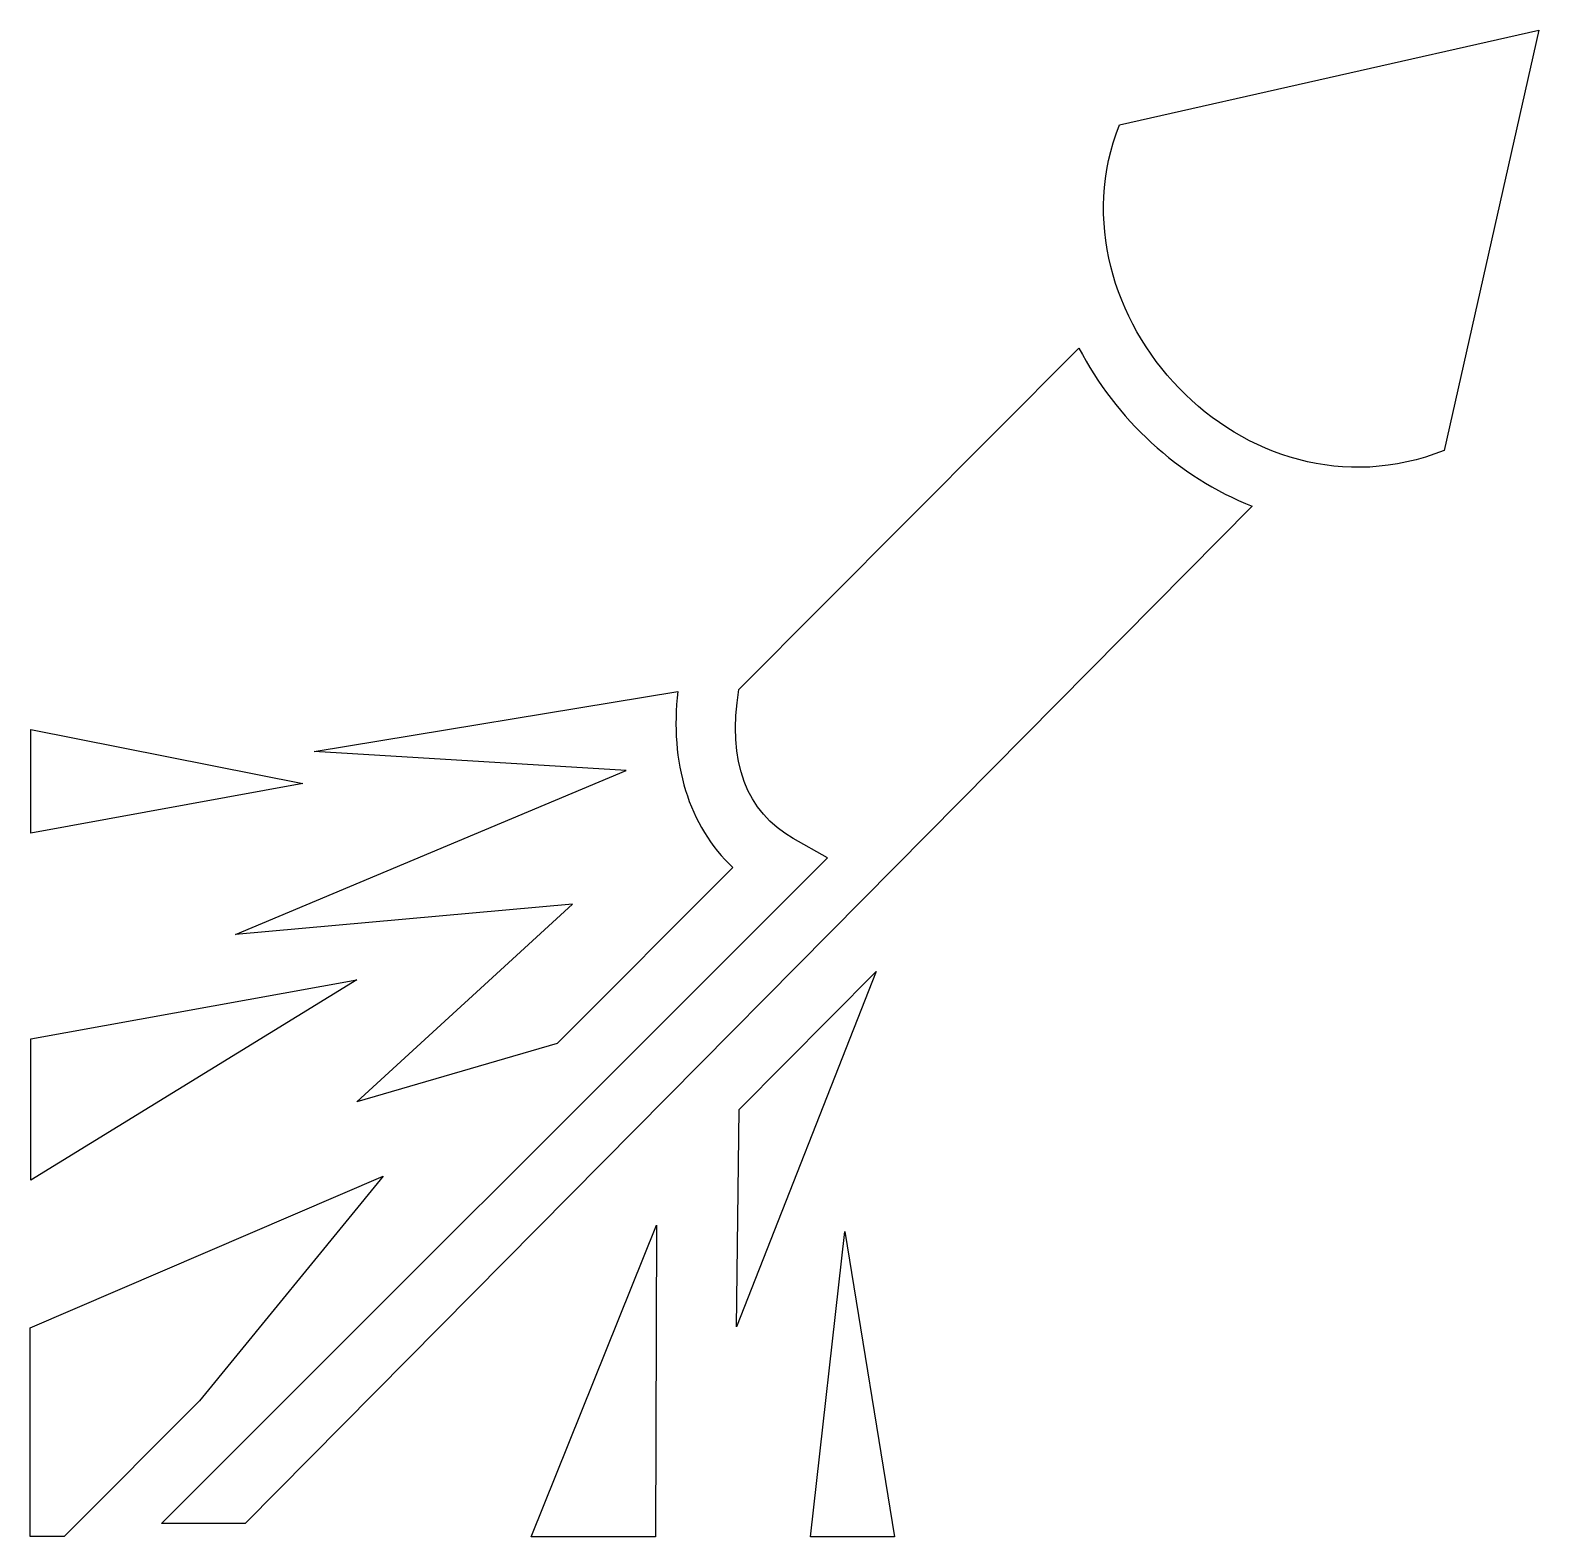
# Model space of a CAD drawing. Header units: centimetres. Extents: x -10.1 to 9.8, y -10.2 to 9.7.
import ezdxf

# ---------------------------------------------------------------- set-up
doc = ezdxf.new("R2010")
doc.units = ezdxf.units.CM
doc.header["$MEASUREMENT"] = 0
doc.layers.add('Layer 1', color=7, linetype='Continuous')

msp = doc.modelspace()

# ---------------------------------------------------------------- linework, layer by layer
at = {"layer": 'Layer 1'}
for points, knots in [([(9.75661, 9.66043), (9.75661, 9.66043), (4.23788, 8.41377), (4.23788, 8.41377), (4.23788, 8.41377), (3.26253, 5.9329), (5.88707, 3.08711), (8.51004, 4.13372), (8.51004, 4.13372), (8.51004, 4.13372), (9.75661, 9.66042), (9.75661, 9.66042), (9.75661, 9.66042), (9.75661, 9.66042), (9.75661, 9.66043), (9.75661, 9.66043)], [0, 0, 0, 0, 0.2, 0.2, 0.2, 0.2, 0.4, 0.4, 0.4, 0.4, 0.6, 0.6, 0.6, 0.6, 1, 1, 1, 1]), ([(3.70551, 5.48053), (3.70551, 5.48053), (-0.7683, 0.99095), (-0.7683, 0.99095), (-0.7683, 0.99095), (-0.92445, 0.03445), (-0.66415, -0.62526), (-0.05397, -0.9686), (-0.05397, -0.9686), (-0.05397, -0.9686), (0.39799, -1.22287), (0.39799, -1.22287), (0.39799, -1.22287), (0.39799, -1.22287), (0.03163, -1.59057), (0.03163, -1.59057), (0.03163, -1.59057), (0.03163, -1.59057), (-8.36507, -9.98057), (-8.36507, -9.98057), (-8.36507, -9.98057), (-8.36507, -9.98057), (-7.26217, -9.98057), (-7.26217, -9.98057), (-7.26217, -9.98057), (-7.26217, -9.98057), (5.98658, 3.39848), (5.98658, 3.39848), (5.98658, 3.39848), (5.01031, 3.78415), (4.18833, 4.54726), (3.7055, 5.48057), (3.7055, 5.48057), (3.7055, 5.48057), (3.70551, 5.48053), (3.70551, 5.48053)], [0, 0, 0, 0, 0.1, 0.1, 0.1, 0.1, 0.2, 0.2, 0.2, 0.2, 0.3, 0.3, 0.3, 0.3, 0.4, 0.4, 0.4, 0.4, 0.5, 0.5, 0.5, 0.5, 0.6, 0.6, 0.6, 0.6, 0.7, 0.7, 0.7, 0.7, 0.8, 0.8, 0.8, 0.8, 1, 1, 1, 1]), ([(-1.57076, 0.96455), (-1.57076, 0.96455), (-6.35809, 0.17517), (-6.35809, 0.17517), (-6.35809, 0.17517), (-6.35809, 0.17517), (-2.24941, -0.07649), (-2.24941, -0.07649), (-2.24941, -0.07649), (-2.24941, -0.07649), (-7.39264, -2.23363), (-7.39264, -2.23363), (-7.39264, -2.23363), (-7.39264, -2.23363), (-2.95834, -1.8343), (-2.95834, -1.8343), (-2.95834, -1.8343), (-2.95834, -1.8343), (-5.79679, -4.43556), (-5.79679, -4.43556), (-5.79679, -4.43556), (-5.79679, -4.43556), (-3.15859, -3.66465), (-3.15859, -3.66465), (-3.15859, -3.66465), (-3.15859, -3.66465), (-0.84593, -1.35334), (-0.84593, -1.35334), (-0.84593, -1.35334), (-1.43367, -0.80781), (-1.68001, 0.03668), (-1.57071, 0.96463), (-1.57071, 0.96463), (-1.57071, 0.96463), (-1.57076, 0.96455), (-1.57076, 0.96455)], [0, 0, 0, 0, 0.1, 0.1, 0.1, 0.1, 0.2, 0.2, 0.2, 0.2, 0.3, 0.3, 0.3, 0.3, 0.4, 0.4, 0.4, 0.4, 0.5, 0.5, 0.5, 0.5, 0.6, 0.6, 0.6, 0.6, 0.7, 0.7, 0.7, 0.7, 0.8, 0.8, 0.8, 0.8, 1, 1, 1, 1]), ([(-10.08472, 0.46119), (-10.08472, 0.46119), (-10.08472, -0.90134), (-10.08472, -0.90134), (-10.08472, -0.90134), (-10.08472, -0.90134), (-6.5031, -0.24508), (-6.5031, -0.24508), (-6.5031, -0.24508), (-6.5031, -0.24508), (-10.08468, 0.46123), (-10.08468, 0.46123), (-10.08468, 0.46123), (-10.08468, 0.46123), (-10.08472, 0.46119), (-10.08472, 0.46119)], [0, 0, 0, 0, 0.2, 0.2, 0.2, 0.2, 0.4, 0.4, 0.4, 0.4, 0.6, 0.6, 0.6, 0.6, 1, 1, 1, 1]), ([(1.03708, -2.71983), (1.03708, -2.71983), (-0.76299, -4.53571), (-0.76299, -4.53571), (-0.76299, -4.53571), (-0.76299, -4.53571), (-0.79989, -7.39259), (-0.79989, -7.39259), (-0.79989, -7.39259), (-0.79989, -7.39259), (1.03712, -2.71983), (1.03712, -2.71983), (1.03712, -2.71983), (1.03712, -2.71983), (1.03708, -2.71983), (1.03708, -2.71983)], [0, 0, 0, 0, 0.2, 0.2, 0.2, 0.2, 0.4, 0.4, 0.4, 0.4, 0.6, 0.6, 0.6, 0.6, 1, 1, 1, 1]), ([(-5.79287, -2.83052), (-5.79287, -2.83052), (-10.08468, -3.60536), (-10.08468, -3.60536), (-10.08468, -3.60536), (-10.08468, -3.60536), (-10.08468, -5.46471), (-10.08468, -5.46471), (-10.08468, -5.46471), (-10.08468, -5.46471), (-5.79282, -2.83048), (-5.79282, -2.83048), (-5.79282, -2.83048), (-5.79282, -2.83048), (-5.79287, -2.83052), (-5.79287, -2.83052)], [0, 0, 0, 0, 0.2, 0.2, 0.2, 0.2, 0.4, 0.4, 0.4, 0.4, 0.6, 0.6, 0.6, 0.6, 1, 1, 1, 1]), ([(-5.4489, -5.41331), (-5.4489, -5.41331), (-10.09261, -7.40448), (-10.09261, -7.40448), (-10.09261, -7.40448), (-10.09261, -7.40448), (-10.09261, -10.15063), (-10.09261, -10.15063), (-10.09261, -10.15063), (-10.09261, -10.15063), (-9.64719, -10.15063), (-9.64719, -10.15063), (-9.64719, -10.15063), (-9.64719, -10.15063), (-9.59321, -10.09653), (-9.59321, -10.09653), (-9.59321, -10.09653), (-9.59321, -10.09653), (-7.86306, -8.36638), (-7.86306, -8.36638), (-7.86306, -8.36638), (-7.86306, -8.36638), (-5.44894, -5.41327), (-5.44894, -5.41327), (-5.44894, -5.41327), (-5.44894, -5.41327), (-5.4489, -5.41331), (-5.4489, -5.41331)], [0, 0, 0, 0, 0.125, 0.125, 0.125, 0.125, 0.25, 0.25, 0.25, 0.25, 0.375, 0.375, 0.375, 0.375, 0.5, 0.5, 0.5, 0.5, 0.625, 0.625, 0.625, 0.625, 0.75, 0.75, 0.75, 0.75, 1, 1, 1, 1]), ([(-1.85138, -6.05511), (-1.85138, -6.05511), (-3.50251, -10.15455), (-3.50251, -10.15455), (-3.50251, -10.15455), (-3.50251, -10.15455), (-1.86724, -10.15455), (-1.86724, -10.15455), (-1.86724, -10.15455), (-1.86724, -10.15455), (-1.85138, -6.05506), (-1.85138, -6.05506), (-1.85138, -6.05506), (-1.85138, -6.05506), (-1.85138, -6.05511), (-1.85138, -6.05511)], [0, 0, 0, 0, 0.2, 0.2, 0.2, 0.2, 0.4, 0.4, 0.4, 0.4, 0.6, 0.6, 0.6, 0.6, 1, 1, 1, 1]), ([(0.62725, -6.13805), (0.62725, -6.13805), (0.17529, -10.15455), (0.17529, -10.15455), (0.17529, -10.15455), (0.17529, -10.15455), (1.27824, -10.15455), (1.27824, -10.15455), (1.27824, -10.15455), (1.27824, -10.15455), (0.62729, -6.13805), (0.62729, -6.13805), (0.62729, -6.13805), (0.62729, -6.13805), (0.62725, -6.13805), (0.62725, -6.13805)], [0, 0, 0, 0, 0.2, 0.2, 0.2, 0.2, 0.4, 0.4, 0.4, 0.4, 0.6, 0.6, 0.6, 0.6, 1, 1, 1, 1])]:
    msp.add_open_spline(points, degree=3, knots=knots, dxfattribs=at)

doc.saveas('drawing.dxf')
